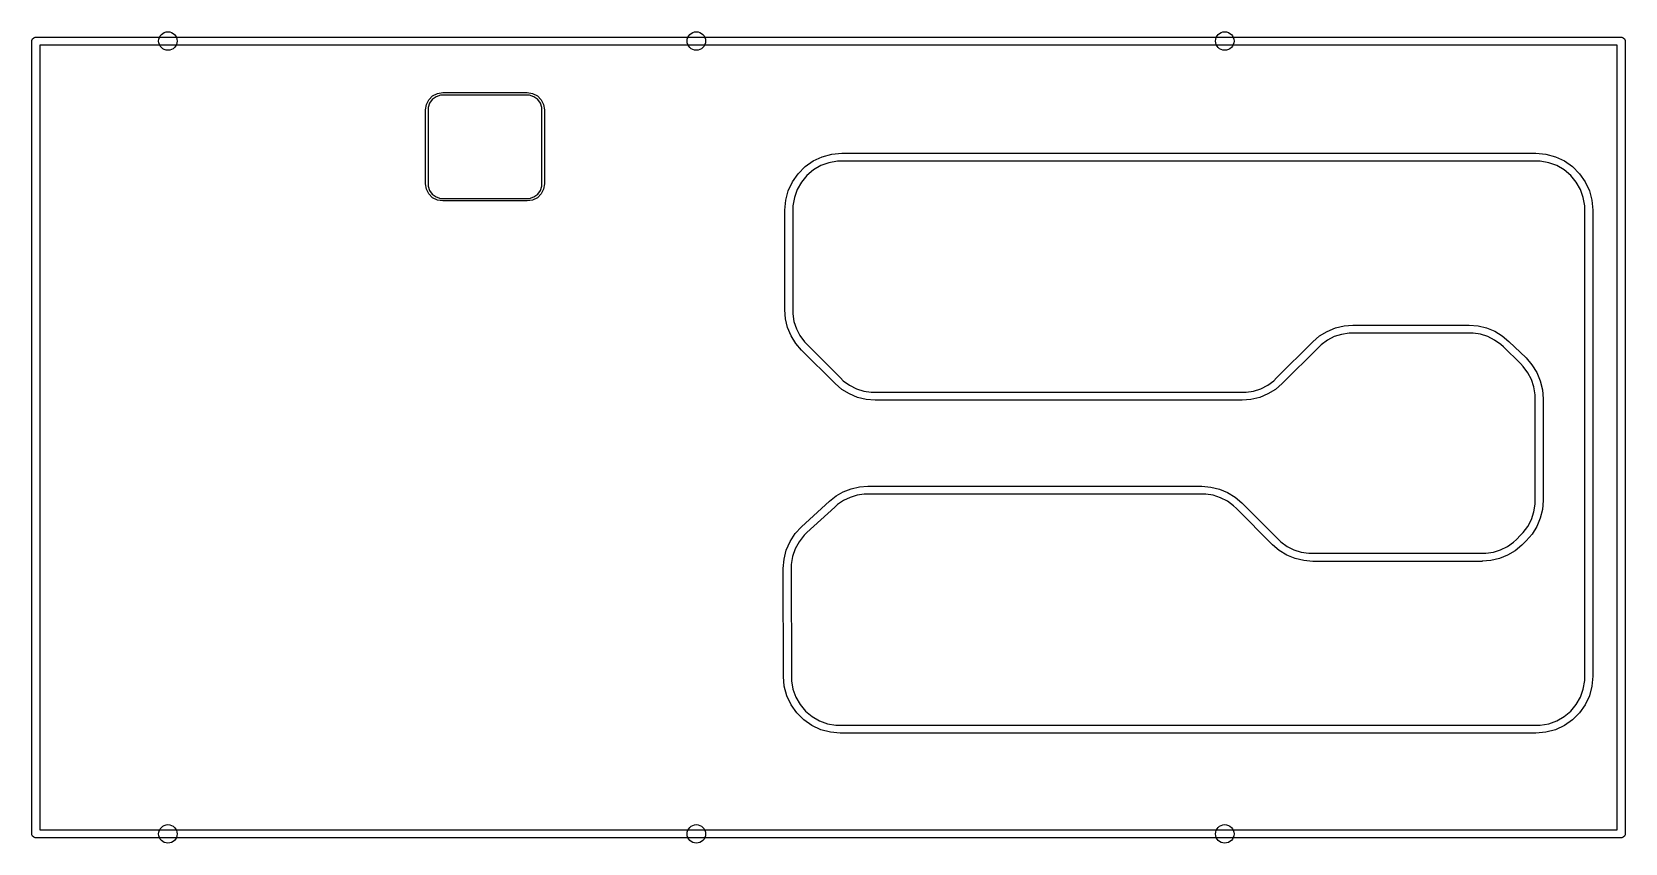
# Model space of a CAD drawing. Extents: x 0 to 1.18, y -0.01 to 0.6.
import ezdxf

# ---------------------------------------------------------------- set-up
doc = ezdxf.new("R2010")
doc.units = 0
doc.header["$MEASUREMENT"] = 0
doc.layers.add('BLACK', color=7, linetype='CONTINUOUS')

msp = doc.modelspace()

# ---------------------------------------------------------------- linework, layer by layer
at = {"layer": 'BLACK', "linetype": 'CONTINUOUS'}
for p, q in [((-0.0006, 0.5934), (0, 0.5935)), ((0, 0.5935), (1.1811, 0.5935)), ((1.1811, 0.5935), (1.1817, 0.5934)), ((-0.003, 0.5906), (-0.0029, 0.5911)), ((-0.003, 0), (-0.003, 0.5906)), ((-0.0029, 0.5911), (-0.0025, 0.5922)), ((-0.0025, 0.5922), (-0.0016, 0.593)), ((-0.0016, 0.593), (-0.0006, 0.5934)), ((0.003, 0.5876), (0.003, 0.003)), ((1.1781, 0.5876), (0.003, 0.5876)), ((1.1781, 0.003), (1.1781, 0.5876)), ((1.1817, 0.5934), (1.1827, 0.593)), ((1.1827, 0.593), (1.1836, 0.5922)), ((1.1836, 0.5922), (1.184, 0.5911)), ((1.184, 0.5911), (1.1841, 0.5906)), ((1.1841, 0.5906), (1.1841, 0)), ((0.291, 0.5433), (0.2928, 0.5469)), ((0.2928, 0.5469), (0.2956, 0.5497)), ((0.2954, 0.5471), (0.2934, 0.5443)), ((0.2982, 0.5491), (0.2954, 0.5471)), ((0.2956, 0.5497), (0.2992, 0.5515)), ((0.3014, 0.5502), (0.2982, 0.5491)), ((0.2992, 0.5515), (0.3031, 0.5522)), ((0.3031, 0.5502), (0.3014, 0.5502)), ((0.3031, 0.5522), (0.3661, 0.5522)), ((0.3661, 0.5502), (0.3031, 0.5502)), ((0.3661, 0.5522), (0.3701, 0.5515)), ((0.3679, 0.5502), (0.3661, 0.5502)), ((0.3711, 0.5491), (0.3679, 0.5502)), ((0.3701, 0.5515), (0.3737, 0.5497)), ((0.3739, 0.5471), (0.3711, 0.5491)), ((0.3737, 0.5497), (0.3765, 0.5469)), ((0.3759, 0.5443), (0.3739, 0.5471)), ((0.3765, 0.5469), (0.3783, 0.5433)), ((0.2904, 0.5394), (0.291, 0.5433)), ((0.2904, 0.4843), (0.2904, 0.5394)), ((0.2934, 0.5443), (0.2923, 0.5411)), ((0.2923, 0.5411), (0.2923, 0.5394)), ((0.2923, 0.5394), (0.2923, 0.4843)), ((0.377, 0.5411), (0.3759, 0.5443)), ((0.377, 0.5394), (0.377, 0.5411)), ((0.377, 0.4843), (0.377, 0.5394)), ((0.3783, 0.5433), (0.3789, 0.5394)), ((0.3789, 0.5394), (0.3789, 0.4843)), ((0.5732, 0.4971), (0.5792, 0.5013)), ((0.5792, 0.5013), (0.5859, 0.5044)), ((0.5909, 0.4999), (0.5849, 0.4978)), ((0.5859, 0.5044), (0.593, 0.5063)), ((0.5972, 0.501), (0.5909, 0.4999)), ((0.593, 0.5063), (0.6004, 0.507)), ((0.6004, 0.501), (0.5972, 0.501)), ((0.6004, 0.507), (1.1176, 0.507)), ((1.1176, 0.501), (0.6004, 0.501)), ((1.1176, 0.507), (1.125, 0.5063)), ((1.1208, 0.501), (1.1176, 0.501)), ((1.1271, 0.4999), (1.1208, 0.501)), ((1.125, 0.5063), (1.1321, 0.5044)), ((1.1331, 0.4978), (1.1271, 0.4999)), ((1.1321, 0.5044), (1.1388, 0.5013)), ((1.1388, 0.5013), (1.1448, 0.4971)), ((0.5637, 0.4858), (0.5679, 0.4918)), ((0.5679, 0.4918), (0.5732, 0.4971)), ((0.5745, 0.4905), (0.5704, 0.4856)), ((0.5794, 0.4946), (0.5745, 0.4905)), ((0.5849, 0.4978), (0.5794, 0.4946)), ((1.1386, 0.4946), (1.1331, 0.4978)), ((1.1435, 0.4905), (1.1386, 0.4946)), ((1.1476, 0.4856), (1.1435, 0.4905)), ((1.1448, 0.4971), (1.1501, 0.4918)), ((1.1501, 0.4918), (1.1543, 0.4858)), ((0.291, 0.4803), (0.2904, 0.4843)), ((0.2928, 0.4767), (0.291, 0.4803)), ((0.2923, 0.4843), (0.2923, 0.4825)), ((0.2923, 0.4825), (0.2934, 0.4793)), ((0.2956, 0.4739), (0.2928, 0.4767)), ((0.2934, 0.4793), (0.2954, 0.4765)), ((0.2954, 0.4765), (0.2982, 0.4745)), ((0.3711, 0.4745), (0.3739, 0.4765)), ((0.3765, 0.4767), (0.3737, 0.4739)), ((0.3739, 0.4765), (0.3759, 0.4793)), ((0.3759, 0.4793), (0.377, 0.4825)), ((0.3783, 0.4803), (0.3765, 0.4767)), ((0.377, 0.4825), (0.377, 0.4843)), ((0.3789, 0.4843), (0.3783, 0.4803)), ((0.5587, 0.472), (0.5606, 0.4791)), ((0.5606, 0.4791), (0.5637, 0.4858)), ((0.5672, 0.4801), (0.5651, 0.4741)), ((0.5704, 0.4856), (0.5672, 0.4801)), ((1.1508, 0.4801), (1.1476, 0.4856)), ((1.1529, 0.4741), (1.1508, 0.4801)), ((1.1543, 0.4858), (1.1574, 0.4791)), ((1.1574, 0.4791), (1.1593, 0.472)), ((0.2992, 0.4721), (0.2956, 0.4739)), ((0.2982, 0.4745), (0.3014, 0.4734)), ((0.3031, 0.4715), (0.2992, 0.4721)), ((0.3014, 0.4734), (0.3031, 0.4734)), ((0.3031, 0.4734), (0.3661, 0.4734)), ((0.3661, 0.4715), (0.3031, 0.4715)), ((0.3661, 0.4734), (0.3679, 0.4734)), ((0.3701, 0.4721), (0.3661, 0.4715)), ((0.3679, 0.4734), (0.3711, 0.4745)), ((0.3737, 0.4739), (0.3701, 0.4721)), ((0.558, 0.4646), (0.5587, 0.472)), ((0.558, 0.3903), (0.558, 0.4646)), ((0.5651, 0.4741), (0.564, 0.4678)), ((0.564, 0.4678), (0.564, 0.4646)), ((0.564, 0.4646), (0.564, 0.3903)), ((1.154, 0.4678), (1.1529, 0.4741)), ((1.154, 0.4646), (1.154, 0.4678)), ((1.154, 0.1174), (1.154, 0.4646)), ((1.1593, 0.472), (1.16, 0.4646)), ((1.16, 0.4646), (1.16, 0.1174)), ((0.5586, 0.3837), (0.558, 0.3903)), ((0.558, 0.3903), (0.558, 0.3903)), ((0.5601, 0.3772), (0.5586, 0.3837)), ((0.564, 0.3903), (0.564, 0.3903)), ((0.564, 0.3903), (0.564, 0.3903)), ((0.564, 0.3903), (0.564, 0.3874)), ((0.564, 0.3874), (0.5648, 0.3818)), ((0.5648, 0.3818), (0.5666, 0.3763)), ((0.5627, 0.3711), (0.5601, 0.3772)), ((0.5661, 0.3654), (0.5627, 0.3711)), ((0.5666, 0.3763), (0.5692, 0.3712)), ((0.5692, 0.3712), (0.5726, 0.3666)), ((0.9514, 0.3666), (0.9564, 0.3709)), ((0.9564, 0.3709), (0.9621, 0.3743)), ((0.9621, 0.3743), (0.9682, 0.3769)), ((0.9673, 0.3704), (0.9622, 0.3678)), ((0.9728, 0.3721), (0.9673, 0.3704)), ((0.9682, 0.3769), (0.9747, 0.3784)), ((0.9784, 0.373), (0.9728, 0.3721)), ((0.9747, 0.3784), (0.9812, 0.3789)), ((0.9813, 0.373), (0.9784, 0.373)), ((0.9812, 0.3789), (0.9813, 0.379)), ((0.9813, 0.379), (1.0679, 0.379)), ((1.0679, 0.373), (0.9813, 0.373)), ((0.9813, 0.373), (0.9813, 0.373)), ((0.9813, 0.373), (0.9813, 0.373)), ((0.9813, 0.373), (0.9813, 0.373)), ((1.0679, 0.379), (1.0679, 0.379)), ((1.0679, 0.379), (1.0745, 0.3784)), ((1.0708, 0.373), (1.0679, 0.373)), ((1.0764, 0.3722), (1.0708, 0.373)), ((1.0745, 0.3784), (1.0808, 0.3769)), ((1.0817, 0.3705), (1.0764, 0.3722)), ((1.0808, 0.3769), (1.0869, 0.3745)), ((1.0868, 0.3679), (1.0817, 0.3705)), ((1.0869, 0.3745), (1.0925, 0.3711)), ((1.0925, 0.3711), (1.0975, 0.3669)), ((0.5704, 0.3604), (0.5661, 0.3654)), ((0.5954, 0.3354), (0.5704, 0.3604)), ((0.5704, 0.3604), (0.5704, 0.3604)), ((0.5726, 0.3666), (0.5746, 0.3646)), ((0.5746, 0.3646), (0.5746, 0.3646)), ((0.5746, 0.3646), (0.5996, 0.3396)), ((0.9244, 0.3396), (0.9514, 0.3666)), ((0.9556, 0.3624), (0.9286, 0.3354)), ((0.9514, 0.3666), (0.9514, 0.3666)), ((0.9514, 0.3666), (0.9514, 0.3666)), ((0.9576, 0.3644), (0.9556, 0.3624)), ((0.9556, 0.3624), (0.9556, 0.3624)), ((0.9622, 0.3678), (0.9576, 0.3644)), ((1.0914, 0.3646), (1.0868, 0.3679)), ((1.0934, 0.3627), (1.0914, 0.3646)), ((1.1061, 0.3503), (1.0934, 0.3627)), ((1.0934, 0.3627), (1.0934, 0.3627)), ((1.0975, 0.3669), (1.0975, 0.3669)), ((1.0975, 0.3669), (1.1102, 0.3545)), ((1.1082, 0.3482), (1.1061, 0.3503)), ((1.1116, 0.3435), (1.1082, 0.3482)), ((1.1102, 0.3545), (1.1102, 0.3545)), ((1.1102, 0.3545), (1.1102, 0.3545)), ((1.1102, 0.3545), (1.1146, 0.3494)), ((1.1146, 0.3494), (1.1182, 0.3437)), ((0.6004, 0.3311), (0.5954, 0.3354)), ((0.5954, 0.3354), (0.5954, 0.3354)), ((0.5996, 0.3396), (0.5996, 0.3396)), ((0.5996, 0.3396), (0.5996, 0.3396)), ((0.5996, 0.3396), (0.5996, 0.3396)), ((0.5996, 0.3396), (0.6016, 0.3376)), ((0.6016, 0.3376), (0.6062, 0.3342)), ((0.6062, 0.3342), (0.6113, 0.3316)), ((0.9127, 0.3316), (0.9178, 0.3342)), ((0.9178, 0.3342), (0.9224, 0.3376)), ((0.9224, 0.3376), (0.9244, 0.3396)), ((0.9286, 0.3354), (0.9236, 0.3311)), ((0.9286, 0.3354), (0.9286, 0.3354)), ((0.9286, 0.3354), (0.9286, 0.3354)), ((1.1143, 0.3384), (1.1116, 0.3435)), ((1.1161, 0.3329), (1.1143, 0.3384)), ((1.1171, 0.3271), (1.1161, 0.3329)), ((1.1182, 0.3437), (1.1208, 0.3375)), ((1.1208, 0.3375), (1.1224, 0.3309)), ((0.6061, 0.3277), (0.6004, 0.3311)), ((0.6122, 0.3251), (0.6061, 0.3277)), ((0.6113, 0.3316), (0.6168, 0.3298)), ((0.6187, 0.3236), (0.6122, 0.3251)), ((0.6168, 0.3298), (0.6224, 0.329)), ((0.6253, 0.323), (0.6187, 0.3236)), ((0.6224, 0.329), (0.6253, 0.329)), ((0.6253, 0.329), (0.6253, 0.329)), ((0.6253, 0.329), (0.8987, 0.329)), ((0.8987, 0.323), (0.6253, 0.323)), ((0.6253, 0.323), (0.6253, 0.323)), ((0.6253, 0.323), (0.6253, 0.323)), ((0.8987, 0.329), (0.8987, 0.329)), ((0.8987, 0.329), (0.8987, 0.329)), ((0.8987, 0.329), (0.9016, 0.329)), ((0.8988, 0.3231), (0.8987, 0.323)), ((0.8987, 0.323), (0.8987, 0.323)), ((0.9053, 0.3236), (0.8988, 0.3231)), ((0.9016, 0.329), (0.9072, 0.3299)), ((0.9118, 0.3251), (0.9053, 0.3236)), ((0.9072, 0.3299), (0.9127, 0.3316)), ((0.9179, 0.3277), (0.9118, 0.3251)), ((0.9236, 0.3311), (0.9179, 0.3277)), ((1.117, 0.3242), (1.1171, 0.3271)), ((1.117, 0.2484), (1.117, 0.3242)), ((1.117, 0.3242), (1.117, 0.3242)), ((1.1224, 0.3309), (1.123, 0.3242)), ((1.123, 0.3242), (1.123, 0.3242)), ((1.123, 0.3242), (1.123, 0.3242)), ((1.123, 0.3242), (1.123, 0.2484)), ((0.5913, 0.2478), (0.5962, 0.2517)), ((0.5962, 0.2517), (0.6016, 0.2548)), ((0.6016, 0.2548), (0.6075, 0.2571)), ((0.6066, 0.2507), (0.6017, 0.2483)), ((0.6118, 0.2522), (0.6066, 0.2507)), ((0.6075, 0.2571), (0.6136, 0.2585)), ((0.6172, 0.253), (0.6118, 0.2522)), ((0.6136, 0.2585), (0.6199, 0.259)), ((0.6199, 0.253), (0.6172, 0.253)), ((0.6199, 0.259), (0.6199, 0.259)), ((0.6199, 0.259), (0.6199, 0.259)), ((0.6199, 0.259), (0.6199, 0.259)), ((0.6199, 0.259), (0.8687, 0.259)), ((0.8687, 0.253), (0.6199, 0.253)), ((0.6199, 0.253), (0.6199, 0.253)), ((0.6199, 0.253), (0.6199, 0.253)), ((0.8687, 0.259), (0.8687, 0.259)), ((0.8687, 0.259), (0.8753, 0.2584)), ((0.8716, 0.253), (0.8687, 0.253)), ((0.8687, 0.253), (0.8687, 0.253)), ((0.8687, 0.253), (0.8687, 0.253)), ((0.8772, 0.2522), (0.8716, 0.253)), ((0.8753, 0.2584), (0.8818, 0.2569)), ((0.8827, 0.2504), (0.8772, 0.2522)), ((0.8818, 0.2569), (0.8879, 0.2543)), ((0.8878, 0.2478), (0.8827, 0.2504)), ((0.8879, 0.2543), (0.8936, 0.2509)), ((0.8936, 0.2509), (0.8986, 0.2466)), ((0.5705, 0.2288), (0.5913, 0.2478)), ((0.5953, 0.2435), (0.5745, 0.2245)), ((0.5913, 0.2478), (0.5913, 0.2478)), ((0.5972, 0.2453), (0.5953, 0.2435)), ((0.5953, 0.2435), (0.5953, 0.2435)), ((0.6017, 0.2483), (0.5972, 0.2453)), ((0.8924, 0.2444), (0.8878, 0.2478)), ((0.8944, 0.2424), (0.8924, 0.2444)), ((0.9214, 0.2154), (0.8944, 0.2424)), ((0.8944, 0.2424), (0.8944, 0.2424)), ((0.8986, 0.2466), (0.8986, 0.2466)), ((0.8986, 0.2466), (0.8986, 0.2466)), ((0.8986, 0.2466), (0.9256, 0.2196)), ((1.1143, 0.2343), (1.1161, 0.2398)), ((1.1161, 0.2398), (1.1171, 0.2455)), ((1.1171, 0.2455), (1.117, 0.2484)), ((1.117, 0.2484), (1.117, 0.2484)), ((1.117, 0.2484), (1.117, 0.2484)), ((1.1224, 0.2417), (1.1208, 0.2352)), ((1.123, 0.2484), (1.1224, 0.2417)), ((0.5658, 0.2237), (0.5705, 0.2288)), ((0.5705, 0.2288), (0.5705, 0.2288)), ((0.5705, 0.2288), (0.5705, 0.2288)), ((1.1082, 0.2245), (1.1116, 0.2291)), ((1.1116, 0.2291), (1.1143, 0.2343)), ((1.1182, 0.229), (1.1147, 0.2233)), ((1.1208, 0.2352), (1.1182, 0.229)), ((0.5591, 0.2114), (0.5619, 0.2178)), ((0.5619, 0.2178), (0.5658, 0.2237)), ((0.5686, 0.2176), (0.5657, 0.2123)), ((0.5723, 0.2224), (0.5686, 0.2176)), ((0.5745, 0.2245), (0.5723, 0.2224)), ((0.5745, 0.2245), (0.5745, 0.2245)), ((0.9264, 0.2111), (0.9214, 0.2154)), ((0.9214, 0.2154), (0.9214, 0.2154)), ((0.9214, 0.2154), (0.9214, 0.2154)), ((0.9256, 0.2196), (0.9256, 0.2196)), ((0.9256, 0.2196), (0.9276, 0.2176)), ((0.9276, 0.2176), (0.9322, 0.2142)), ((0.9322, 0.2142), (0.9373, 0.2116)), ((1.0913, 0.2116), (1.0963, 0.2141)), ((1.0963, 0.2141), (1.1009, 0.2174)), ((1.1009, 0.2174), (1.103, 0.2193)), ((1.1071, 0.2151), (1.1021, 0.2109)), ((1.103, 0.2193), (1.1061, 0.2224)), ((1.103, 0.2193), (1.103, 0.2193)), ((1.1061, 0.2224), (1.1082, 0.2245)), ((1.1061, 0.2224), (1.1061, 0.2224)), ((1.1061, 0.2224), (1.1061, 0.2224)), ((1.1061, 0.2224), (1.1061, 0.2224)), ((1.1102, 0.2182), (1.1071, 0.2151)), ((1.1071, 0.2151), (1.1071, 0.2151)), ((1.1103, 0.2182), (1.1102, 0.2182)), ((1.1147, 0.2233), (1.1103, 0.2182)), ((0.5568, 0.1976), (0.5574, 0.2046)), ((0.5574, 0.2046), (0.5591, 0.2114)), ((0.5637, 0.2066), (0.5627, 0.2006)), ((0.5657, 0.2123), (0.5637, 0.2066)), ((0.9321, 0.2077), (0.9264, 0.2111)), ((0.9382, 0.2051), (0.9321, 0.2077)), ((0.9373, 0.2116), (0.9428, 0.2098)), ((0.9447, 0.2036), (0.9382, 0.2051)), ((0.9428, 0.2098), (0.9484, 0.209)), ((0.9513, 0.203), (0.9447, 0.2036)), ((0.9484, 0.209), (0.9513, 0.209)), ((0.9513, 0.209), (0.9513, 0.209)), ((0.9513, 0.209), (1.0775, 0.209)), ((1.0775, 0.203), (0.9513, 0.203)), ((0.9513, 0.203), (0.9513, 0.203)), ((0.9513, 0.203), (0.9513, 0.203)), ((1.0775, 0.209), (1.0775, 0.209)), ((1.0775, 0.209), (1.0775, 0.209)), ((1.0775, 0.209), (1.0775, 0.209)), ((1.0775, 0.209), (1.0803, 0.209)), ((1.084, 0.2036), (1.0775, 0.2031)), ((1.0775, 0.2031), (1.0775, 0.203)), ((1.0775, 0.203), (1.0775, 0.203)), ((1.0803, 0.209), (1.0859, 0.2098)), ((1.0904, 0.2051), (1.084, 0.2036)), ((1.0859, 0.2098), (1.0913, 0.2116)), ((1.0965, 0.2075), (1.0904, 0.2051)), ((1.1021, 0.2109), (1.0965, 0.2075)), ((0.557, 0.1173), (0.5568, 0.1976)), ((0.5568, 0.1976), (0.5568, 0.1976)), ((0.5627, 0.2006), (0.5627, 0.1976)), ((0.5627, 0.1976), (0.5627, 0.1976)), ((0.5627, 0.1976), (0.5629, 0.1173)), ((0.5576, 0.11), (0.557, 0.1173)), ((0.557, 0.1173), (0.557, 0.1173)), ((0.5595, 0.1028), (0.5576, 0.11)), ((0.5629, 0.1173), (0.5629, 0.1173)), ((0.5629, 0.1173), (0.5629, 0.1141)), ((0.5629, 0.1141), (0.564, 0.1079)), ((0.564, 0.1079), (0.5662, 0.1019)), ((1.1508, 0.1019), (1.1529, 0.1079)), ((1.1529, 0.1079), (1.154, 0.1142)), ((1.154, 0.1142), (1.154, 0.1174)), ((1.1593, 0.11), (1.1574, 0.1029)), ((1.16, 0.1174), (1.1593, 0.11)), ((0.5627, 0.0962), (0.5595, 0.1028)), ((0.5669, 0.0901), (0.5627, 0.0962)), ((0.5662, 0.1019), (0.5694, 0.0964)), ((0.5694, 0.0964), (0.5735, 0.0915)), ((1.1435, 0.0915), (1.1476, 0.0964)), ((1.1476, 0.0964), (1.1508, 0.1019)), ((1.1543, 0.0962), (1.1501, 0.0902)), ((1.1574, 0.1029), (1.1543, 0.0962)), ((0.5721, 0.0849), (0.5669, 0.0901)), ((0.5782, 0.0807), (0.5721, 0.0849)), ((0.5735, 0.0915), (0.5784, 0.0874)), ((0.5784, 0.0874), (0.5839, 0.0842)), ((0.5839, 0.0842), (0.5898, 0.0821)), ((1.1271, 0.0821), (1.1331, 0.0842)), ((1.1331, 0.0842), (1.1386, 0.0874)), ((1.1386, 0.0874), (1.1435, 0.0915)), ((1.1448, 0.0849), (1.1388, 0.0807)), ((1.1501, 0.0902), (1.1448, 0.0849)), ((0.5848, 0.0776), (0.5782, 0.0807)), ((0.592, 0.0757), (0.5848, 0.0776)), ((0.5898, 0.0821), (0.5961, 0.081)), ((0.5993, 0.075), (0.592, 0.0757)), ((0.5961, 0.081), (0.5993, 0.081)), ((0.5993, 0.081), (0.5993, 0.081)), ((0.5993, 0.081), (1.1176, 0.081)), ((1.1176, 0.075), (0.5993, 0.075)), ((0.5993, 0.075), (0.5993, 0.075)), ((0.5993, 0.075), (0.5993, 0.075)), ((1.1176, 0.081), (1.1208, 0.081)), ((1.125, 0.0757), (1.1176, 0.075)), ((1.1208, 0.081), (1.1271, 0.0821)), ((1.1321, 0.0776), (1.125, 0.0757)), ((1.1388, 0.0807), (1.1321, 0.0776)), ((-0.0029, -0.0006), (-0.003, 0)), ((0.003, 0.003), (1.1781, 0.003)), ((1.1841, 0), (1.184, -0.0006)), ((-0.0025, -0.0016), (-0.0029, -0.0006)), ((-0.0016, -0.0025), (-0.0025, -0.0016)), ((-0.0006, -0.0029), (-0.0016, -0.0025)), ((0, -0.003), (-0.0006, -0.0029)), ((1.1811, -0.003), (0, -0.003)), ((1.1817, -0.0029), (1.1811, -0.003)), ((1.1827, -0.0025), (1.1817, -0.0029)), ((1.1836, -0.0016), (1.1827, -0.0025)), ((1.184, -0.0006), (1.1836, -0.0016))]:
    msp.add_line(p, q, dxfattribs=at)
at = {"layer": 'BLACK'}
for centre in [(0.0984, 0.5906), (0.4921, 0.5906), (0.8858, 0.5906), (0.0984, 0), (0.4921, 0), (0.8858, 0)]:
    msp.add_circle(centre, 0.00689, dxfattribs=at)

doc.saveas('drawing.dxf')
